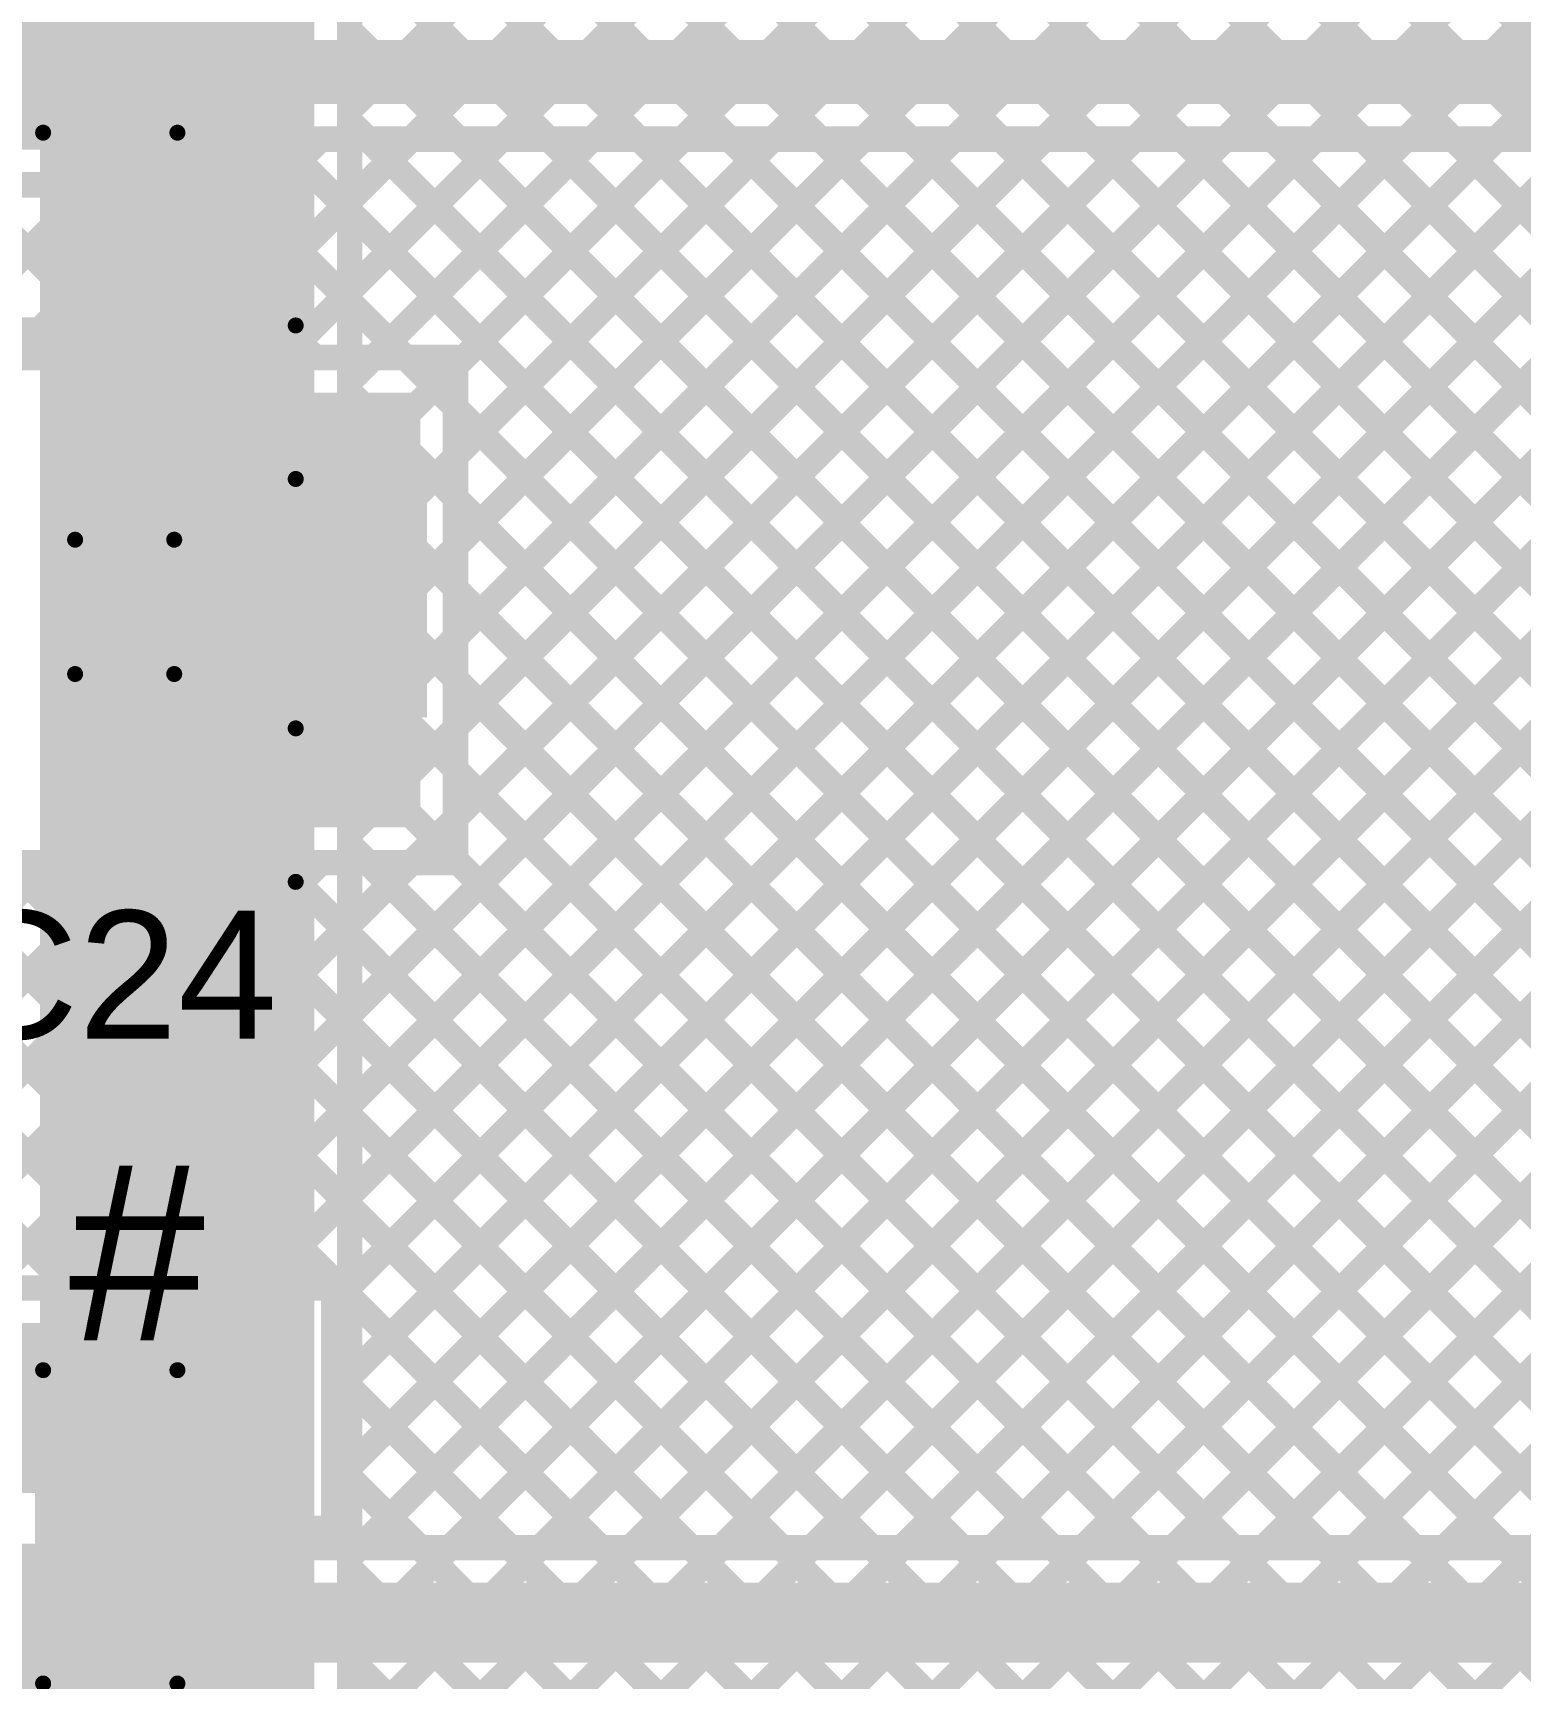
# Model space of a CAD drawing. Header units: millimetres. Extents: x 0 to 214, y 0 to 214.
# Drawn here: x 0.657 to 1.122, y 2.398 to 2.913 of the extents above; entities that cross this region are included whole.
import ezdxf

# ---------------------------------------------------------------- set-up
doc = ezdxf.new("R2010")
doc.units = ezdxf.units.MM
doc.header["$MEASUREMENT"] = 0
for name, color, linetype in [('BottomLayer', 5, 'Continuous'), ('BottomOverlay', 54, 'Continuous'), ('BottomPaste', 16, 'Continuous'), ('BottomSolder', 6, 'Continuous'), ('TopLayer', 1, 'Continuous'), ('TopOverlay', 2, 'Continuous'), ('TopPaste', 8, 'Continuous'), ('TopSolder', 216, 'Continuous'), ('ViaHoleLayer', 16, 'Continuous')]:
    doc.layers.add(name, color=color, linetype=linetype)
doc.styles.add('Arial', font='', dxfattribs={"height": 0.2})
doc.styles.get('Arial').set_extended_font_data('Arial')

# ---------------------------------------------------------------- blocks, each defined once
blk = doc.blocks.new('RES_0603_67')
at = {"layer": 'TopLayer'}
for points in [[(-0.015, 0.0175), (-0.015, -0.0175), (-0.045, -0.0175), (-0.045, 0.0175)], [(0.045, 0.0175), (0.045, -0.0175), (0.015, -0.0175), (0.015, 0.0175)]]:
    blk.add_hatch(color=1, dxfattribs=at).paths.add_polyline_path(points)
at = {"layer": 'TopPaste'}
for points in [[(-0.015, 0.0175), (-0.015, -0.0175), (-0.045, -0.0175), (-0.045, 0.0175)], [(0.045, 0.0175), (0.045, -0.0175), (0.015, -0.0175), (0.015, 0.0175)]]:
    blk.add_hatch(color=8, dxfattribs=at).paths.add_polyline_path(points)
at = {"layer": 'TopSolder'}
for points in [[(-0.011, 0.0215), (-0.011, -0.0215), (-0.049, -0.0215), (-0.049, 0.0215)], [(0.049, 0.0215), (0.049, -0.0215), (0.011, -0.0215), (0.011, 0.0215)]]:
    blk.add_hatch(color=216, dxfattribs=at).paths.add_polyline_path(points)
at = {"layer": 'TopOverlay', "const_width": 0.005}
for points in [[(-0.049, 0.021), (-0.049, -0.021)], [(-0.049, 0.021), (0.049, 0.021)], [(0.049, 0.021), (0.049, -0.021)], [(-0.049, -0.021), (0.049, -0.021)]]:
    blk.add_lwpolyline(points, dxfattribs=at)
at = {"layer": 'TopOverlay', "const_width": 0.0025}
for points in [[(-0.05025, 0.021, 1), (-0.04775, 0.021, 1)], [(-0.05025, 0.021, 1), (-0.04775, 0.021, 1)], [(0.04775, 0.021, 1), (0.05025, 0.021, 1)], [(0.04775, 0.021, 1), (0.05025, 0.021, 1)], [(-0.05025, -0.021, 1), (-0.04775, -0.021, 1)], [(-0.05025, -0.021, 1), (-0.04775, -0.021, 1)], [(0.04775, -0.021, 1), (0.05025, -0.021, 1)], [(0.04775, -0.021, 1), (0.05025, -0.021, 1)]]:
    blk.add_lwpolyline(points, format="xyb", close=True, dxfattribs=at)
blk = doc.blocks.new('C__0603_B_111')
at = {"layer": 'BottomLayer'}
for points in [[(-0.045, -0.0175), (-0.045, 0.0175), (-0.015, 0.0175), (-0.015, -0.0175)], [(0.015, -0.0175), (0.015, 0.0175), (0.045, 0.0175), (0.045, -0.0175)]]:
    blk.add_hatch(color=5, dxfattribs=at).paths.add_polyline_path(points)
at = {"layer": 'BottomPaste'}
for points in [[(-0.045, -0.0175), (-0.045, 0.0175), (-0.015, 0.0175), (-0.015, -0.0175)], [(0.015, -0.0175), (0.015, 0.0175), (0.045, 0.0175), (0.045, -0.0175)]]:
    blk.add_hatch(color=16, dxfattribs=at).paths.add_polyline_path(points)
at = {"layer": 'BottomSolder'}
for points in [[(-0.04736, -0.01986), (-0.04736, 0.01986), (-0.01264, 0.01986), (-0.01264, -0.01986)], [(0.01264, -0.01986), (0.01264, 0.01986), (0.04736, 0.01986), (0.04736, -0.01986)]]:
    blk.add_hatch(color=6, dxfattribs=at).paths.add_polyline_path(points)
at = {"layer": 'BottomOverlay', "const_width": 0.005}
for points in [[(-0.049, 0.021), (-0.018, 0.021)], [(-0.049, -0.021), (-0.049, 0.021)], [(0.018, 0.021), (0.049, 0.021)], [(0.049, -0.021), (0.049, 0.021)], [(-0.049, -0.021), (-0.018, -0.021)], [(0.018, -0.021), (0.049, -0.021)]]:
    blk.add_lwpolyline(points, dxfattribs=at)
at = {"layer": 'BottomOverlay', "const_width": 0.0025}
for points in [[(-0.05025, 0.021, 1), (-0.04775, 0.021, 1)], [(-0.05025, 0.021, 1), (-0.04775, 0.021, 1)], [(-0.01925, 0.021, 1), (-0.01675, 0.021, 1)], [(0.01675, 0.021, 1), (0.01925, 0.021, 1)], [(0.04775, 0.021, 1), (0.05025, 0.021, 1)], [(0.04775, 0.021, 1), (0.05025, 0.021, 1)], [(-0.05025, -0.021, 1), (-0.04775, -0.021, 1)], [(-0.05025, -0.021, 1), (-0.04775, -0.021, 1)], [(-0.01925, -0.021, 1), (-0.01675, -0.021, 1)], [(0.01675, -0.021, 1), (0.01925, -0.021, 1)], [(0.04775, -0.021, 1), (0.05025, -0.021, 1)], [(0.04775, -0.021, 1), (0.05025, -0.021, 1)]]:
    blk.add_lwpolyline(points, format="xyb", close=True, dxfattribs=at)
blk = doc.blocks.new('RVT1E100M0405__112')
at = {"layer": 'TopLayer'}
for points in [[(-0.12205, 0.0315), (-0.01969, 0.0315), (-0.01969, -0.0315), (-0.12205, -0.0315)], [(0.01969, 0.0315), (0.12205, 0.0315), (0.12205, -0.0315), (0.01969, -0.0315)]]:
    blk.add_hatch(color=1, dxfattribs=at).paths.add_polyline_path(points)
at = {"layer": 'TopPaste'}
for points in [[(-0.12205, 0.0315), (-0.01969, 0.0315), (-0.01969, -0.0315), (-0.12205, -0.0315)], [(0.01969, 0.0315), (0.12205, 0.0315), (0.12205, -0.0315), (0.01969, -0.0315)]]:
    blk.add_hatch(color=8, dxfattribs=at).paths.add_polyline_path(points)
at = {"layer": 'TopSolder'}
for points in [[(-0.12605, 0.0355), (-0.01569, 0.0355), (-0.01569, -0.0355), (-0.12605, -0.0355)], [(0.01569, 0.0355), (0.12605, 0.0355), (0.12605, -0.0355), (0.01569, -0.0355)]]:
    blk.add_hatch(color=216, dxfattribs=at).paths.add_polyline_path(points)
at = {"layer": 'TopOverlay', "const_width": 0.005}
for points in [[(-0.08325, 0.04075), (-0.037, 0.087)], [(-0.037, 0.087), (0.085, 0.087)], [(0.085, 0.039), (0.085, 0.087)], [(-0.108, 0.037), (-0.108, 0.065)], [(-0.122, 0.051), (-0.094, 0.051)], [(-0.08325, 0.035), (-0.08325, 0.04075)], [(-0.08325, -0.04075), (-0.08325, -0.035)], [(-0.08325, -0.04075), (-0.037, -0.087)], [(0.085, -0.087), (0.085, -0.039)], [(-0.037, -0.087), (0.085, -0.087)]]:
    blk.add_lwpolyline(points, dxfattribs=at)
at = {"layer": 'TopOverlay', "const_width": 0.0025}
for points in [[(-0.03825, 0.087, 1), (-0.03575, 0.087, 1)], [(-0.03825, 0.087, 1), (-0.03575, 0.087, 1)], [(0.08375, 0.087, 1), (0.08625, 0.087, 1)], [(0.08375, 0.087, 1), (0.08625, 0.087, 1)], [(-0.10925, 0.065, 1), (-0.10675, 0.065, 1)], [(-0.12325, 0.051, 1), (-0.12075, 0.051, 1)], [(-0.09525, 0.051, 1), (-0.09275, 0.051, 1)], [(-0.0845, 0.04075, 1), (-0.082, 0.04075, 1)], [(-0.0845, 0.04075, 1), (-0.082, 0.04075, 1)], [(0.08375, 0.039, 1), (0.08625, 0.039, 1)], [(-0.10925, 0.037, 1), (-0.10675, 0.037, 1)], [(-0.0845, 0.035, 1), (-0.082, 0.035, 1)], [(-0.0845, -0.035, 1), (-0.082, -0.035, 1)], [(-0.0845, -0.04075, 1), (-0.082, -0.04075, 1)], [(-0.0845, -0.04075, 1), (-0.082, -0.04075, 1)], [(0.08375, -0.039, 1), (0.08625, -0.039, 1)], [(-0.03825, -0.087, 1), (-0.03575, -0.087, 1)], [(-0.03825, -0.087, 1), (-0.03575, -0.087, 1)], [(0.08375, -0.087, 1), (0.08625, -0.087, 1)], [(0.08375, -0.087, 1), (0.08625, -0.087, 1)]]:
    blk.add_lwpolyline(points, format="xyb", close=True, dxfattribs=at)
blk = doc.blocks.new('RES_0603_123')
at = {"layer": 'TopLayer'}
for points in [[(-0.015, 0.0175), (-0.015, -0.0175), (-0.045, -0.0175), (-0.045, 0.0175)], [(0.045, 0.0175), (0.045, -0.0175), (0.015, -0.0175), (0.015, 0.0175)]]:
    blk.add_hatch(color=1, dxfattribs=at).paths.add_polyline_path(points)
at = {"layer": 'TopPaste'}
for points in [[(-0.015, 0.0175), (-0.015, -0.0175), (-0.045, -0.0175), (-0.045, 0.0175)], [(0.045, 0.0175), (0.045, -0.0175), (0.015, -0.0175), (0.015, 0.0175)]]:
    blk.add_hatch(color=8, dxfattribs=at).paths.add_polyline_path(points)
at = {"layer": 'TopSolder'}
for points in [[(-0.011, 0.0215), (-0.011, -0.0215), (-0.049, -0.0215), (-0.049, 0.0215)], [(0.049, 0.0215), (0.049, -0.0215), (0.011, -0.0215), (0.011, 0.0215)]]:
    blk.add_hatch(color=216, dxfattribs=at).paths.add_polyline_path(points)
at = {"layer": 'TopOverlay', "const_width": 0.005}
for points in [[(-0.049, 0.021), (0.049, 0.021)], [(-0.049, 0.021), (-0.049, -0.021)], [(0.049, 0.021), (0.049, -0.021)], [(-0.049, -0.021), (0.049, -0.021)]]:
    blk.add_lwpolyline(points, dxfattribs=at)
at = {"layer": 'TopOverlay', "const_width": 0.0025}
for points in [[(-0.05025, 0.021, 1), (-0.04775, 0.021, 1)], [(-0.05025, 0.021, 1), (-0.04775, 0.021, 1)], [(0.04775, 0.021, 1), (0.05025, 0.021, 1)], [(0.04775, 0.021, 1), (0.05025, 0.021, 1)], [(-0.05025, -0.021, 1), (-0.04775, -0.021, 1)], [(-0.05025, -0.021, 1), (-0.04775, -0.021, 1)], [(0.04775, -0.021, 1), (0.05025, -0.021, 1)], [(0.04775, -0.021, 1), (0.05025, -0.021, 1)]]:
    blk.add_lwpolyline(points, format="xyb", close=True, dxfattribs=at)

msp = doc.modelspace()

# ---------------------------------------------------------------- hatches: boundary and pattern name
at = {"layer": 'BottomLayer'}
for points in [[(0.65914, 1.692), (0.745, 1.692), (0.745, 3.97), (0.65914, 3.97)], [(0.708, 2.455), (0.74, 2.455), (0.74, 2.51), (0.708, 2.51)]]:
    msp.add_hatch(color=5, dxfattribs=at).paths.add_polyline_path(points)
h = msp.add_hatch(color=5, dxfattribs=at)
edge = h.paths.add_edge_path()
edge.add_arc((0.68214, 2.77917), 0.01181, 0, 360)
h = msp.add_hatch(color=5, dxfattribs=at)
edge = h.paths.add_edge_path()
edge.add_arc((0.70714, 2.77917), 0.01181, 0, 360)
h = msp.add_hatch(color=5, dxfattribs=at)
edge = h.paths.add_edge_path()
edge.add_arc((0.68214, 2.68717), 0.01181, 0, 360)
h = msp.add_hatch(color=5, dxfattribs=at)
edge = h.paths.add_edge_path()
edge.add_arc((0.70714, 2.68717), 0.01181, 0, 360)
h = msp.add_hatch(color=5, dxfattribs=at)
edge = h.paths.add_edge_path()
edge.add_arc((0.723, 2.495), 0.01181, 0, 360)
h = msp.add_hatch(color=5, dxfattribs=at)
edge = h.paths.add_edge_path()
edge.add_arc((0.723, 2.47), 0.01181, 0, 360)
at = {"layer": 'BottomSolder'}
h = msp.add_hatch(color=6, dxfattribs=at)
edge = h.paths.add_edge_path()
edge.add_arc((0.68214, 2.77917), 0.00991, 0, 360)
h = msp.add_hatch(color=6, dxfattribs=at)
edge = h.paths.add_edge_path()
edge.add_arc((0.70714, 2.77917), 0.00991, 0, 360)
h = msp.add_hatch(color=6, dxfattribs=at)
edge = h.paths.add_edge_path()
edge.add_arc((0.68214, 2.68717), 0.00991, 0, 360)
h = msp.add_hatch(color=6, dxfattribs=at)
edge = h.paths.add_edge_path()
edge.add_arc((0.70714, 2.68717), 0.00991, 0, 360)
h = msp.add_hatch(color=6, dxfattribs=at)
edge = h.paths.add_edge_path()
edge.add_arc((0.723, 2.495), 0.00991, 0, 360)
h = msp.add_hatch(color=6, dxfattribs=at)
edge = h.paths.add_edge_path()
edge.add_arc((0.723, 2.47), 0.00991, 0, 360)
at = {"layer": 'TopLayer'}
for points in [[(0.61614, 2.87616), (0.70214, 2.87616), (0.70214, 2.92516), (0.61614, 2.92516)], [(0.66114, 2.66417), (0.77814, 2.66417), (0.77814, 2.80017), (0.66114, 2.80017)], [(0.61614, 2.456), (0.74, 2.456), (0.74, 2.50917), (0.61614, 2.50917)], [(0.61614, 2.39116), (0.70214, 2.39116), (0.70214, 2.44016), (0.61614, 2.44016)]]:
    msp.add_hatch(color=1, dxfattribs=at).paths.add_polyline_path(points)
h = msp.add_hatch(color=1, dxfattribs=at)
edge = h.paths.add_edge_path()
edge.add_arc((0.68214, 2.77917), 0.01181, 0, 360)
h = msp.add_hatch(color=1, dxfattribs=at)
edge = h.paths.add_edge_path()
edge.add_arc((0.70714, 2.77917), 0.01181, 0, 360)
h = msp.add_hatch(color=1, dxfattribs=at)
edge = h.paths.add_edge_path()
edge.add_arc((0.68214, 2.68717), 0.01181, 0, 360)
h = msp.add_hatch(color=1, dxfattribs=at)
edge = h.paths.add_edge_path()
edge.add_arc((0.70714, 2.68717), 0.01181, 0, 360)
h = msp.add_hatch(color=1, dxfattribs=at)
edge = h.paths.add_edge_path()
edge.add_arc((0.723, 2.495), 0.01181, 0, 360)
h = msp.add_hatch(color=1, dxfattribs=at)
edge = h.paths.add_edge_path()
edge.add_arc((0.723, 2.47), 0.01181, 0, 360)
at = {"layer": 'TopSolder'}
h = msp.add_hatch(color=216, dxfattribs=at)
edge = h.paths.add_edge_path()
edge.add_arc((0.68214, 2.77917), 0.00991, 0, 360)
h = msp.add_hatch(color=216, dxfattribs=at)
edge = h.paths.add_edge_path()
edge.add_arc((0.70714, 2.77917), 0.00991, 0, 360)
h = msp.add_hatch(color=216, dxfattribs=at)
edge = h.paths.add_edge_path()
edge.add_arc((0.68214, 2.68717), 0.00991, 0, 360)
h = msp.add_hatch(color=216, dxfattribs=at)
edge = h.paths.add_edge_path()
edge.add_arc((0.70714, 2.68717), 0.00991, 0, 360)
h = msp.add_hatch(color=216, dxfattribs=at)
edge = h.paths.add_edge_path()
edge.add_arc((0.723, 2.495), 0.00991, 0, 360)
h = msp.add_hatch(color=216, dxfattribs=at)
edge = h.paths.add_edge_path()
edge.add_arc((0.723, 2.47), 0.00991, 0, 360)
at = {"layer": 'ViaHoleLayer'}
h = msp.add_hatch(color=16, dxfattribs=at)
edge = h.paths.add_edge_path()
edge.add_arc((0.68214, 2.77917), 0.00591, 0, 360)
h = msp.add_hatch(color=16, dxfattribs=at)
edge = h.paths.add_edge_path()
edge.add_arc((0.70714, 2.77917), 0.00591, 0, 360)
h = msp.add_hatch(color=16, dxfattribs=at)
edge = h.paths.add_edge_path()
edge.add_arc((0.68214, 2.68717), 0.00591, 0, 360)
h = msp.add_hatch(color=16, dxfattribs=at)
edge = h.paths.add_edge_path()
edge.add_arc((0.70714, 2.68717), 0.00591, 0, 360)
h = msp.add_hatch(color=16, dxfattribs=at)
edge = h.paths.add_edge_path()
edge.add_arc((0.723, 2.495), 0.00591, 0, 360)
h = msp.add_hatch(color=16, dxfattribs=at)
edge = h.paths.add_edge_path()
edge.add_arc((0.723, 2.47), 0.00591, 0, 360)

# ---------------------------------------------------------------- linework, layer by layer
at = {"layer": 'BottomLayer', "const_width": 0.008}
for points in [[(0.756, 1.681), (0.756, 3.5835)], [(0.756, 2.88847), (1.3305, 3.46297)], [(0.756, 2.86018), (1.3305, 3.43468)], [(0.756, 2.8319), (1.3305, 3.4064)], [(0.756, 2.80361), (1.3305, 3.37811)], [(0.756, 2.77533), (1.3305, 3.34983)], [(0.756, 2.74704), (1.3305, 3.32154)], [(0.756, 2.71876), (1.3305, 3.29326)], [(0.756, 3.28118), (1.3305, 2.70668)], [(0.756, 2.69047), (1.3305, 3.26497)], [(0.756, 3.2529), (1.3305, 2.6784)], [(0.756, 2.66219), (1.3305, 3.23669)], [(0.756, 3.22461), (1.3305, 2.65011)], [(0.756, 2.63391), (1.3305, 3.20841)], [(0.756, 3.19633), (1.3305, 2.62183)], [(0.756, 2.60562), (1.3305, 3.18012)], [(0.756, 3.16804), (1.3305, 2.59354)], [(0.756, 2.57734), (1.3305, 3.15184)], [(0.756, 3.13976), (1.3305, 2.56526)], [(0.756, 2.54905), (1.3305, 3.12355)], [(0.756, 3.11147), (1.3305, 2.53697)], [(0.756, 2.52077), (1.3305, 3.09527)], [(0.756, 3.08319), (1.3305, 2.50869)], [(0.756, 2.49248), (1.3305, 3.06698)], [(0.756, 3.05491), (1.31911, 2.4918)], [(0.756, 2.4642), (1.3305, 3.0387)], [(0.756, 3.02662), (1.30496, 2.47766)], [(0.756, 2.43592), (1.3305, 3.01042)], [(0.756, 2.99834), (1.29082, 2.46351)], [(0.756, 2.40763), (1.3305, 2.98213)], [(0.756, 2.97005), (1.27668, 2.44937)], [(0.756, 2.37935), (1.3305, 2.95385)], [(0.756, 2.94177), (1.26254, 2.43523)], [(0.756, 2.35106), (1.3305, 2.92556)], [(0.756, 2.91348), (1.2484, 2.42109)], [(0.756, 2.32278), (1.3305, 2.89728)], [(0.756, 2.8852), (1.23425, 2.40695)], [(0.756, 2.29449), (1.3305, 2.86899)], [(0.756, 2.85691), (1.22011, 2.3928)], [(0.756, 2.26621), (1.3305, 2.84071)], [(0.756, 2.82863), (1.20597, 2.37866)], [(0.756, 2.23793), (1.3305, 2.81243)], [(0.756, 2.80035), (1.19183, 2.36452)], [(0.756, 2.20964), (1.3305, 2.78414)], [(0.756, 2.77206), (1.17768, 2.35038)], [(0.756, 2.18136), (1.3305, 2.75586)], [(0.756, 2.74378), (1.16354, 2.33624)], [(0.756, 2.15307), (1.3305, 2.72757)], [(0.756, 2.71549), (1.1494, 2.32209)], [(0.756, 2.12479), (1.3305, 2.69929)], [(0.756, 2.68721), (1.13526, 2.30795)], [(0.756, 2.0965), (1.3305, 2.671)], [(0.756, 2.65892), (1.12112, 2.29381)], [(0.756, 2.06822), (1.3305, 2.64272)], [(0.756, 2.63064), (1.10697, 2.27967)], [(0.756, 2.03994), (1.3305, 2.61444)], [(0.756, 2.60236), (1.09283, 2.26552)], [(0.756, 2.57407), (1.07869, 2.25138)], [(0.756, 2.54579), (1.06455, 2.23724)], [(0.756, 2.5175), (1.05041, 2.2231)], [(0.756, 2.48922), (1.03626, 2.20896)], [(0.756, 2.46093), (1.02212, 2.19481)], [(0.756, 2.43265), (1.00798, 2.18067)], [(0.756, 2.40437), (0.99384, 2.16653)]]:
    msp.add_lwpolyline(points, dxfattribs=at)
at = {"layer": 'BottomLayer', "const_width": 0.004}
for points in [[(0.754, 2.91348, 1), (0.758, 2.91348, 1)], [(0.754, 2.88847, 1), (0.758, 2.88847, 1)], [(0.754, 2.8852, 1), (0.758, 2.8852, 1)], [(0.754, 2.86018, 1), (0.758, 2.86018, 1)], [(0.754, 2.85691, 1), (0.758, 2.85691, 1)], [(0.754, 2.8319, 1), (0.758, 2.8319, 1)], [(0.754, 2.82863, 1), (0.758, 2.82863, 1)], [(0.754, 2.80361, 1), (0.758, 2.80361, 1)], [(0.754, 2.80035, 1), (0.758, 2.80035, 1)], [(0.754, 2.77533, 1), (0.758, 2.77533, 1)], [(0.754, 2.77206, 1), (0.758, 2.77206, 1)], [(0.754, 2.74704, 1), (0.758, 2.74704, 1)], [(0.754, 2.74378, 1), (0.758, 2.74378, 1)], [(0.754, 2.71876, 1), (0.758, 2.71876, 1)], [(0.754, 2.71549, 1), (0.758, 2.71549, 1)], [(0.754, 2.69047, 1), (0.758, 2.69047, 1)], [(0.754, 2.68721, 1), (0.758, 2.68721, 1)], [(0.754, 2.66219, 1), (0.758, 2.66219, 1)], [(0.754, 2.65892, 1), (0.758, 2.65892, 1)], [(0.754, 2.63391, 1), (0.758, 2.63391, 1)], [(0.754, 2.63064, 1), (0.758, 2.63064, 1)], [(0.754, 2.60562, 1), (0.758, 2.60562, 1)], [(0.754, 2.60236, 1), (0.758, 2.60236, 1)], [(0.754, 2.57734, 1), (0.758, 2.57734, 1)], [(0.754, 2.57407, 1), (0.758, 2.57407, 1)], [(0.754, 2.54905, 1), (0.758, 2.54905, 1)], [(0.754, 2.54579, 1), (0.758, 2.54579, 1)], [(0.754, 2.52077, 1), (0.758, 2.52077, 1)], [(0.754, 2.5175, 1), (0.758, 2.5175, 1)], [(0.754, 2.49248, 1), (0.758, 2.49248, 1)], [(0.754, 2.48922, 1), (0.758, 2.48922, 1)], [(0.754, 2.4642, 1), (0.758, 2.4642, 1)], [(0.754, 2.46093, 1), (0.758, 2.46093, 1)], [(0.754, 2.43592, 1), (0.758, 2.43592, 1)], [(0.754, 2.43265, 1), (0.758, 2.43265, 1)], [(0.754, 2.40763, 1), (0.758, 2.40763, 1)], [(0.754, 2.40437, 1), (0.758, 2.40437, 1)]]:
    msp.add_lwpolyline(points, format="xyb", close=True, dxfattribs=at)
at = {"layer": 'TopLayer'}
for points, const_width in [([(0.68114, 2.90046), (1.71391, 2.90046)], 0.02), ([(0.67055, 2.52017), (1.02984, 2.87946)], 0.008), ([(0.67871, 2.81117), (0.74699, 2.87946)], 0.008), ([(0.69883, 2.52017), (1.05812, 2.87946)], 0.008), ([(0.70699, 2.81117), (0.77528, 2.87946)], 0.008), ([(0.71314, 2.87946), (1.70522, 2.87946)], 0.008), ([(0.71314, 2.87389), (0.71871, 2.87946)], 0.008), ([(0.71314, 2.86516), (0.71314, 2.87946)], 0.008), ([(0.72712, 2.52017), (1.08641, 2.87946)], 0.008), ([(0.73346, 2.87946), (1.17396, 2.43896)], 0.008), ([(0.73528, 2.81117), (0.80356, 2.87946)], 0.008), ([(0.751, 2.48748), (1.14297, 2.87946)], 0.008), ([(0.751, 2.4592), (1.17126, 2.87946)], 0.008), ([(0.751, 2.51577), (1.11469, 2.87946)], 0.008), ([(0.75904, 2.43896), (1.19954, 2.87946)], 0.008), ([(0.76174, 2.87946), (1.20224, 2.43896)], 0.008), ([(0.76356, 2.81117), (0.83185, 2.87946)], 0.008), ([(0.78733, 2.43896), (1.22783, 2.87946)], 0.008), ([(0.78914, 2.78018), (0.88842, 2.87946)], 0.008), ([(0.78914, 2.66705), (1.00155, 2.87946)], 0.008), ([(0.78914, 2.80847), (0.86013, 2.87946)], 0.008), ([(0.78914, 2.72362), (0.94498, 2.87946)], 0.008), ([(0.78914, 2.69533), (0.97327, 2.87946)], 0.008), ([(0.78914, 2.7519), (0.9167, 2.87946)], 0.008), ([(0.79002, 2.87946), (1.23052, 2.43896)], 0.008), ([(0.81561, 2.43896), (1.25611, 2.87946)], 0.008), ([(0.81831, 2.87946), (1.25881, 2.43896)], 0.008), ([(0.8439, 2.43896), (1.2844, 2.87946)], 0.008), ([(0.84659, 2.87946), (1.28709, 2.43896)], 0.008), ([(0.87218, 2.43896), (1.31268, 2.87946)], 0.008), ([(0.87488, 2.87946), (1.31305, 2.44129)], 0.008), ([(0.90046, 2.43896), (1.34096, 2.87946)], 0.008), ([(0.90316, 2.87946), (1.32719, 2.45543)], 0.008), ([(0.92875, 2.43896), (1.36925, 2.87946)], 0.008), ([(0.93145, 2.87946), (1.34134, 2.46957)], 0.008), ([(0.95703, 2.43896), (1.39753, 2.87946)], 0.008), ([(0.95973, 2.87946), (1.35548, 2.48371)], 0.008), ([(0.98532, 2.43896), (1.42582, 2.87946)], 0.008), ([(0.98801, 2.87946), (1.36962, 2.49785)], 0.008), ([(1.0136, 2.43896), (1.4541, 2.87946)], 0.008), ([(1.0163, 2.87946), (1.38376, 2.512)], 0.008), ([(1.04189, 2.43896), (1.48239, 2.87946)], 0.008), ([(1.04458, 2.87946), (1.3979, 2.52614)], 0.008), ([(1.07017, 2.43896), (1.51067, 2.87946)], 0.008), ([(1.07287, 2.87946), (1.41205, 2.54028)], 0.008), ([(1.09845, 2.43896), (1.53895, 2.87946)], 0.008), ([(1.10115, 2.87946), (1.42619, 2.55442)], 0.008), ([(0.71314, 2.87149), (0.77346, 2.81117)], 0.008), ([(0.60514, 2.86516), (0.71314, 2.86516)], 0.008), ([(0.60633, 2.86516), (0.66032, 2.81117)], 0.008), ([(0.62364, 2.81267), (0.67613, 2.86516)], 0.008), ([(0.63462, 2.86516), (0.68861, 2.81117)], 0.008), ([(0.65042, 2.81117), (0.70441, 2.86516)], 0.008), ([(0.6629, 2.86516), (0.71689, 2.81117)], 0.008), ([(0.69119, 2.86516), (0.74517, 2.81117)], 0.008), ([(0.65014, 2.81117), (0.78914, 2.81117)], 0.008), ([(0.78914, 2.65317), (0.78914, 2.81117)], 0.008), ([(0.78914, 2.79549), (1.14567, 2.43896)], 0.008), ([(0.78914, 2.76721), (1.11739, 2.43896)], 0.008), ([(0.78914, 2.73892), (1.0891, 2.43896)], 0.008), ([(0.78914, 2.71064), (1.06082, 2.43896)], 0.008), ([(0.78914, 2.68235), (1.03253, 2.43896)], 0.008), ([(0.53598, 2.65267), (0.66848, 2.52017)], 0.008), ([(0.53713, 2.52817), (0.66213, 2.65317)], 0.008), ([(0.56426, 2.65267), (0.69676, 2.52017)], 0.008), ([(0.56541, 2.52817), (0.69041, 2.65317)], 0.008), ([(0.57964, 2.51412), (0.7187, 2.65317)], 0.008), ([(0.59255, 2.65267), (0.72505, 2.52017)], 0.008), ([(0.61398, 2.52017), (0.74698, 2.65317)], 0.008), ([(0.62083, 2.65267), (0.83454, 2.43896)], 0.008), ([(0.64227, 2.52017), (0.77527, 2.65317)], 0.008), ([(0.64714, 2.65465), (0.86283, 2.43896)], 0.008), ([(0.65014, 2.65317), (0.78914, 2.65317)], 0.008), ([(0.6769, 2.65317), (0.89111, 2.43896)], 0.008), ([(0.70518, 2.65317), (0.9194, 2.43896)], 0.008), ([(0.73347, 2.65317), (0.94768, 2.43896)], 0.008), ([(0.76175, 2.65317), (0.97597, 2.43896)], 0.008), ([(0.78914, 2.65407), (1.00425, 2.43896)], 0.008), ([(0.60514, 2.52017), (0.751, 2.52017)], 0.008), ([(0.751, 2.445), (0.751, 2.52017)], 0.008), ([(0.751, 2.49422), (0.80626, 2.43896)], 0.008), ([(0.751, 2.46593), (0.77798, 2.43896)], 0.008), ([(0.71314, 2.445), (0.751, 2.445)], 0.008), ([(0.71314, 2.43896), (0.71314, 2.445)], 0.008), ([(0.71537, 2.445), (0.72141, 2.43896)], 0.008), ([(0.73076, 2.43896), (0.7368, 2.445)], 0.008), ([(0.74365, 2.445), (0.74969, 2.43896)], 0.008), ([(0.71314, 2.43896), (1.31072, 2.43896)], 0.008), ([(0.68114, 2.41546), (1.32046, 2.41546)], 0.025)]:
    msp.add_lwpolyline(points, dxfattribs=dict(at, const_width=const_width))
for points, const_width in [([(0.67614, 2.90046, 1), (0.68614, 2.90046, 1)], 0.01), ([(0.71114, 2.87946, 1), (0.71514, 2.87946, 1)], 0.004), ([(0.71114, 2.87946, 1), (0.71514, 2.87946, 1)], 0.004), ([(0.71671, 2.87946, 1), (0.72071, 2.87946, 1)], 0.004), ([(0.73146, 2.87946, 1), (0.73546, 2.87946, 1)], 0.004), ([(0.74499, 2.87946, 1), (0.74899, 2.87946, 1)], 0.004), ([(0.75974, 2.87946, 1), (0.76374, 2.87946, 1)], 0.004), ([(0.77328, 2.87946, 1), (0.77728, 2.87946, 1)], 0.004), ([(0.78802, 2.87946, 1), (0.79202, 2.87946, 1)], 0.004), ([(0.80156, 2.87946, 1), (0.80556, 2.87946, 1)], 0.004), ([(0.81631, 2.87946, 1), (0.82031, 2.87946, 1)], 0.004), ([(0.82985, 2.87946, 1), (0.83385, 2.87946, 1)], 0.004), ([(0.84459, 2.87946, 1), (0.84859, 2.87946, 1)], 0.004), ([(0.85813, 2.87946, 1), (0.86213, 2.87946, 1)], 0.004), ([(0.87288, 2.87946, 1), (0.87688, 2.87946, 1)], 0.004), ([(0.88642, 2.87946, 1), (0.89042, 2.87946, 1)], 0.004), ([(0.90116, 2.87946, 1), (0.90516, 2.87946, 1)], 0.004), ([(0.9147, 2.87946, 1), (0.9187, 2.87946, 1)], 0.004), ([(0.92945, 2.87946, 1), (0.93345, 2.87946, 1)], 0.004), ([(0.94298, 2.87946, 1), (0.94698, 2.87946, 1)], 0.004), ([(0.95773, 2.87946, 1), (0.96173, 2.87946, 1)], 0.004), ([(0.97127, 2.87946, 1), (0.97527, 2.87946, 1)], 0.004), ([(0.98601, 2.87946, 1), (0.99001, 2.87946, 1)], 0.004), ([(0.99955, 2.87946, 1), (1.00355, 2.87946, 1)], 0.004), ([(1.0143, 2.87946, 1), (1.0183, 2.87946, 1)], 0.004), ([(1.02784, 2.87946, 1), (1.03184, 2.87946, 1)], 0.004), ([(1.04258, 2.87946, 1), (1.04658, 2.87946, 1)], 0.004), ([(1.05612, 2.87946, 1), (1.06012, 2.87946, 1)], 0.004), ([(1.07087, 2.87946, 1), (1.07487, 2.87946, 1)], 0.004), ([(1.08441, 2.87946, 1), (1.08841, 2.87946, 1)], 0.004), ([(1.09915, 2.87946, 1), (1.10315, 2.87946, 1)], 0.004), ([(1.11269, 2.87946, 1), (1.11669, 2.87946, 1)], 0.004), ([(0.71114, 2.87389, 1), (0.71514, 2.87389, 1)], 0.004), ([(0.71114, 2.87149, 1), (0.71514, 2.87149, 1)], 0.004), ([(0.6609, 2.86516, 1), (0.6649, 2.86516, 1)], 0.004), ([(0.67413, 2.86516, 1), (0.67813, 2.86516, 1)], 0.004), ([(0.68919, 2.86516, 1), (0.69319, 2.86516, 1)], 0.004), ([(0.70241, 2.86516, 1), (0.70641, 2.86516, 1)], 0.004), ([(0.71114, 2.86516, 1), (0.71514, 2.86516, 1)], 0.004), ([(0.71114, 2.86516, 1), (0.71514, 2.86516, 1)], 0.004), ([(0.65832, 2.81117, 1), (0.66232, 2.81117, 1)], 0.004), ([(0.67671, 2.81117, 1), (0.68071, 2.81117, 1)], 0.004), ([(0.68661, 2.81117, 1), (0.69061, 2.81117, 1)], 0.004), ([(0.70499, 2.81117, 1), (0.70899, 2.81117, 1)], 0.004), ([(0.71489, 2.81117, 1), (0.71889, 2.81117, 1)], 0.004), ([(0.73328, 2.81117, 1), (0.73728, 2.81117, 1)], 0.004), ([(0.74317, 2.81117, 1), (0.74717, 2.81117, 1)], 0.004), ([(0.76156, 2.81117, 1), (0.76556, 2.81117, 1)], 0.004), ([(0.77146, 2.81117, 1), (0.77546, 2.81117, 1)], 0.004), ([(0.78714, 2.81117, 1), (0.79114, 2.81117, 1)], 0.004), ([(0.78714, 2.81117, 1), (0.79114, 2.81117, 1)], 0.004), ([(0.78714, 2.80847, 1), (0.79114, 2.80847, 1)], 0.004), ([(0.78714, 2.79549, 1), (0.79114, 2.79549, 1)], 0.004), ([(0.78714, 2.78018, 1), (0.79114, 2.78018, 1)], 0.004), ([(0.78714, 2.76721, 1), (0.79114, 2.76721, 1)], 0.004), ([(0.78714, 2.7519, 1), (0.79114, 2.7519, 1)], 0.004), ([(0.78714, 2.73892, 1), (0.79114, 2.73892, 1)], 0.004), ([(0.78714, 2.72362, 1), (0.79114, 2.72362, 1)], 0.004), ([(0.78714, 2.71064, 1), (0.79114, 2.71064, 1)], 0.004), ([(0.78714, 2.69533, 1), (0.79114, 2.69533, 1)], 0.004), ([(0.78714, 2.68235, 1), (0.79114, 2.68235, 1)], 0.004), ([(0.78714, 2.66705, 1), (0.79114, 2.66705, 1)], 0.004), ([(0.66013, 2.65317, 1), (0.66413, 2.65317, 1)], 0.004), ([(0.6749, 2.65317, 1), (0.6789, 2.65317, 1)], 0.004), ([(0.68841, 2.65317, 1), (0.69241, 2.65317, 1)], 0.004), ([(0.70318, 2.65317, 1), (0.70718, 2.65317, 1)], 0.004), ([(0.7167, 2.65317, 1), (0.7207, 2.65317, 1)], 0.004), ([(0.73147, 2.65317, 1), (0.73547, 2.65317, 1)], 0.004), ([(0.74498, 2.65317, 1), (0.74898, 2.65317, 1)], 0.004), ([(0.75975, 2.65317, 1), (0.76375, 2.65317, 1)], 0.004), ([(0.77327, 2.65317, 1), (0.77727, 2.65317, 1)], 0.004), ([(0.78714, 2.65407, 1), (0.79114, 2.65407, 1)], 0.004), ([(0.78714, 2.65317, 1), (0.79114, 2.65317, 1)], 0.004), ([(0.78714, 2.65317, 1), (0.79114, 2.65317, 1)], 0.004), ([(0.66648, 2.52017, 1), (0.67048, 2.52017, 1)], 0.004), ([(0.66855, 2.52017, 1), (0.67255, 2.52017, 1)], 0.004), ([(0.69476, 2.52017, 1), (0.69876, 2.52017, 1)], 0.004), ([(0.69683, 2.52017, 1), (0.70083, 2.52017, 1)], 0.004), ([(0.72305, 2.52017, 1), (0.72705, 2.52017, 1)], 0.004), ([(0.72512, 2.52017, 1), (0.72912, 2.52017, 1)], 0.004), ([(0.749, 2.52017, 1), (0.753, 2.52017, 1)], 0.004), ([(0.749, 2.52017, 1), (0.753, 2.52017, 1)], 0.004), ([(0.749, 2.51577, 1), (0.753, 2.51577, 1)], 0.004), ([(0.749, 2.49422, 1), (0.753, 2.49422, 1)], 0.004), ([(0.749, 2.48748, 1), (0.753, 2.48748, 1)], 0.004), ([(0.749, 2.46593, 1), (0.753, 2.46593, 1)], 0.004), ([(0.749, 2.4592, 1), (0.753, 2.4592, 1)], 0.004), ([(0.71114, 2.445, 1), (0.71514, 2.445, 1)], 0.004), ([(0.71114, 2.445, 1), (0.71514, 2.445, 1)], 0.004), ([(0.71337, 2.445, 1), (0.71737, 2.445, 1)], 0.004), ([(0.7348, 2.445, 1), (0.7388, 2.445, 1)], 0.004), ([(0.74165, 2.445, 1), (0.74565, 2.445, 1)], 0.004), ([(0.749, 2.445, 1), (0.753, 2.445, 1)], 0.004), ([(0.749, 2.445, 1), (0.753, 2.445, 1)], 0.004), ([(0.71114, 2.43896, 1), (0.71514, 2.43896, 1)], 0.004), ([(0.71114, 2.43896, 1), (0.71514, 2.43896, 1)], 0.004), ([(0.71941, 2.43896, 1), (0.72341, 2.43896, 1)], 0.004), ([(0.72876, 2.43896, 1), (0.73276, 2.43896, 1)], 0.004), ([(0.74769, 2.43896, 1), (0.75169, 2.43896, 1)], 0.004), ([(0.75704, 2.43896, 1), (0.76104, 2.43896, 1)], 0.004), ([(0.77598, 2.43896, 1), (0.77998, 2.43896, 1)], 0.004), ([(0.78533, 2.43896, 1), (0.78933, 2.43896, 1)], 0.004), ([(0.80426, 2.43896, 1), (0.80826, 2.43896, 1)], 0.004), ([(0.81361, 2.43896, 1), (0.81761, 2.43896, 1)], 0.004), ([(0.83254, 2.43896, 1), (0.83654, 2.43896, 1)], 0.004), ([(0.8419, 2.43896, 1), (0.8459, 2.43896, 1)], 0.004), ([(0.86083, 2.43896, 1), (0.86483, 2.43896, 1)], 0.004), ([(0.87018, 2.43896, 1), (0.87418, 2.43896, 1)], 0.004), ([(0.88911, 2.43896, 1), (0.89311, 2.43896, 1)], 0.004), ([(0.89846, 2.43896, 1), (0.90246, 2.43896, 1)], 0.004), ([(0.9174, 2.43896, 1), (0.9214, 2.43896, 1)], 0.004), ([(0.92675, 2.43896, 1), (0.93075, 2.43896, 1)], 0.004), ([(0.94568, 2.43896, 1), (0.94968, 2.43896, 1)], 0.004), ([(0.95503, 2.43896, 1), (0.95903, 2.43896, 1)], 0.004), ([(0.97397, 2.43896, 1), (0.97797, 2.43896, 1)], 0.004), ([(0.98332, 2.43896, 1), (0.98732, 2.43896, 1)], 0.004), ([(1.00225, 2.43896, 1), (1.00625, 2.43896, 1)], 0.004), ([(1.0116, 2.43896, 1), (1.0156, 2.43896, 1)], 0.004), ([(1.03053, 2.43896, 1), (1.03453, 2.43896, 1)], 0.004), ([(1.03989, 2.43896, 1), (1.04389, 2.43896, 1)], 0.004), ([(1.05882, 2.43896, 1), (1.06282, 2.43896, 1)], 0.004), ([(1.06817, 2.43896, 1), (1.07217, 2.43896, 1)], 0.004), ([(1.0871, 2.43896, 1), (1.0911, 2.43896, 1)], 0.004), ([(1.09645, 2.43896, 1), (1.10045, 2.43896, 1)], 0.004), ([(1.11539, 2.43896, 1), (1.11939, 2.43896, 1)], 0.004), ([(0.67489, 2.41546, 1), (0.68739, 2.41546, 1)], 0.0125)]:
    msp.add_lwpolyline(points, format="xyb", close=True, dxfattribs=dict(at, const_width=const_width))

# ---------------------------------------------------------------- block references
at = {"rotation": 90}
for name, p in [('RES_0603_67', (0.68114, 2.93046)), ('RES_0603_123', (0.68114, 2.44546))]:
    msp.add_blockref(name, p, dxfattribs=at)
for name, p in [('RVT1E100M0405__112', (0.65414, 2.73417)), ('C__0603_B_111', (0.65214, 2.73317))]:
    msp.add_blockref(name, p)

# ---------------------------------------------------------------- texts
at = {"layer": 'BottomOverlay', "style": 'Arial'}
msp.add_text('*', height=0.075, dxfattribs=at).set_placement((0.71014, 2.69526))
at = {"layer": 'TopOverlay', "style": 'Arial'}
msp.add_text('C24', height=0.04, dxfattribs=at).set_placement((0.63082, 2.59818))
msp.add_text('#', height=0.055, rotation=360, dxfattribs=at).set_placement((0.66814, 2.50376))

doc.saveas('drawing.dxf')
